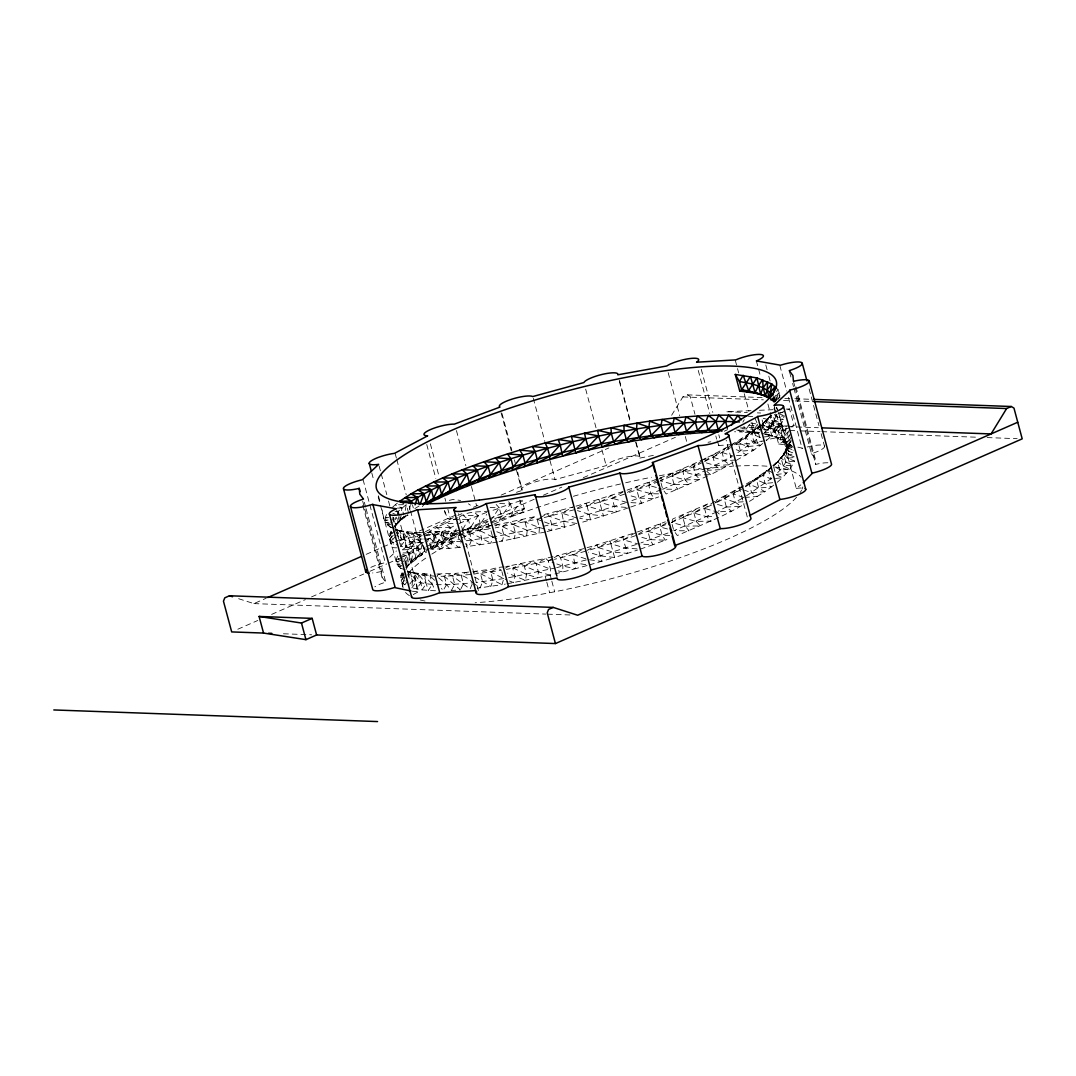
<?xml version="1.0" encoding="UTF-8"?>
<svg xmlns="http://www.w3.org/2000/svg" width="1076" height="1076" viewBox="0 0 1076 1076"><rect width="100%" height="100%" fill="white"/><g stroke="black" fill="none" stroke-linecap="round" stroke-linejoin="round"><path stroke-width="0.75" stroke-dasharray="5 3.75" d="M779.925 398.026L778.392 389.351M772.689 397.985L772.595 400.77L774.209 402.599M551.437 579.695L550.226 575.162L550.509 569.137L548.276 560.825L545.72 558.377L505.787 566.622M405.168 516.103L399.573 521.483L404.146 516.305L400.554 519.573L393.009 528.101L408.517 512.875L406.298 504.577L398.322 511.275L397.77 522.694L394.663 528.41M364.804 509.123L381.496 571.423L382.047 577.22L385.759 582.143L385.02 582.358A17.619 3.806 -15 0 0 374.811 586.837M827.874 462.774A17.619 3.806 -15 0 0 816.469 464.213L815.729 464.415L815.178 458.618L795.056 383.54M428.813 549.258L410.924 548.356L400.702 546.339L401.415 538.915L399.183 530.602C388.423 528.249 382.585 521.887 382.236 509.903M435.524 576.238L418.685 574.611L407.374 571.248L417.596 573.279L430.871 574.167L430.091 576.01L432.323 584.322L435.323 590.778L422.048 589.89L411.826 587.873L412.538 580.448L410.319 572.136L407.32 570.509L412.538 580.448C431.839 587.133 452.835 584.308 472.767 582.856C462.223 571.221 447.764 573.643 433.951 574.167M793.147 447.481C786.65 439.277 775.756 436.748 766.031 434.623L769.448 427.293L773.805 421.2L778.755 423.218L786.22 428.06L783.906 436.735L783.732 442.303C794.545 452.176 784.243 467.065 775.715 474.503L782.373 477.744L790.12 469.082L794.545 461.066L787.497 458.268L783.543 453.776L791.035 440.73C788.95 451.234 780.382 458.632 773.483 466.19L775.715 474.503L786.664 473.332L773.483 466.19L782.212 456.722L773.483 466.19M394.905 525.935L400.554 519.573L401.913 507.993L395.121 504.873L391.422 508.262M406.042 567.469L411.678 561.107L413.036 549.527L422.586 542.56L424.805 550.858L420.528 555.794L406.997 566.406L415.269 557.839L424.805 550.858L415.215 559.466L419.653 554.409L422.586 542.56L416.076 539.184L402.545 549.796L409.458 552.808L411.678 561.107L406.298 567.2M405.222 510.441L406.298 504.577L395.121 504.873L397.38 503.097M409.257 509.916L410.36 505.464M775.258 412.579L774.155 408.423L775.056 404.805M776.98 414.314L772.097 424.536L764.579 432.969L771.25 436.21L781.633 423.446L784.35 415.82L776.374 416.735L774.397 414.489M573.575 518.847L527.253 530.347L492.633 537.045L490.858 543.151L466.15 546.675M472.821 571.598L486.406 569.809L503.77 578.579L501.994 584.671L477.273 588.209M427.575 541.887L428.49 538.901L456.237 524.819M402.115 572.688C399.532 576.723 400.608 582.304 404.832 584.752L406.863 578.511M707.564 476.036L666.192 493.992L662.695 489.19L660.476 480.878L661.74 477.381C696.212 463.299 731.061 448.248 760.544 425.06M718.701 517.569L677.329 535.525L673.832 530.724L671.599 522.411L672.877 518.914L709.783 503.07M788.695 430.871L785.493 439.707L786.139 445.047L791.748 446.997M457.018 533.79L430.723 547.2L435.134 535.149L429.001 531.517L423.527 534.624M386.54 514.543L385.369 517.395L385.598 522.465L392.659 524.994M390.991 531.154L389.512 536.655L396.735 563.999L400.38 568.141L403.473 569.823M397.663 556.077L396.493 558.928L396.735 563.999L403.782 566.527M392.444 520.098L393.574 517.341L395.807 525.653L395.618 517.61M403.567 561.632L406.674 555.929L413.036 549.527L406.244 546.393L417.421 546.097L419.653 554.409L410.696 563.017L415.269 557.839L417.421 546.097L410.763 542.855L422.586 542.56M424.186 549.244L421.187 542.788L418.967 534.476L419.734 532.633L424.361 532.647M392.592 538.619L391.449 541.268L396.788 544.913M405.437 576.158L402.585 582.802L404.495 580.462M460.246 530.239L454.435 530.898L450.091 533.884L452.31 542.196L449.284 548.383L433.225 534.745L427.441 532.647C439.909 530.831 452.176 531.705 461.631 541.322L458.887 547.509L449.284 548.383L431.893 549.258L428.759 544.308M472.216 584.093L470.024 589.043L452.485 575.996L446.957 573.885L444.361 576.279L436.883 576.292L438.578 574.18L444.361 576.279L460.42 589.917L451.409 590.509L446.58 584.591L436.883 576.292M461.631 537.771L511.302 516.722L512.714 512.324L522.089 500.259L524.308 508.571L523.044 512.068L491.194 522.909M772.783 395.201L775.123 401.388L779.199 392.404L777.571 389.337L774.37 398.174L774.693 400.85M790.335 433.937L786.26 442.922L785.278 449.956L787.497 458.268L795.487 457.34L788.412 454.65L785.278 449.956L790.093 444.455L777.639 461.9L779.858 470.212L790.12 469.082L783.22 466.069L777.639 461.9L785.668 452.471L781.001 457.757L783.22 466.069L792.756 464.98L785.776 462.075L781.001 457.757L788.304 448.369L783.543 453.776L785.776 462.075L794.545 461.066M461.026 588.68L463.447 583.717L461.214 575.418L465.572 572.432L471.382 571.76M499.856 521.12L499.533 519.91L501.497 516.144L510.481 504.012L522.089 500.259M456.264 528.948L449.257 540.165L430.709 549.688M396.237 535.418L391.449 541.268L390.05 539.076L392.928 533.669M403.096 587.752L401.187 580.61L404.764 573.844M451.409 590.509L454.704 584.295L452.485 575.996L455.968 573.306L465.572 572.432L470.535 574.557L444.361 576.279L446.58 584.591L443.03 590.791L441.456 588.316M777.867 399.6L779.979 395.686L775.123 401.388M791.116 437.219L786.179 446.338L788.412 454.65L794.128 453.991M431.893 549.258L435.457 543.057L433.225 534.745L435.82 532.364L441.348 534.463L458.887 547.509L464.697 546.85M742.843 422.169L744.269 419.68M459.519 535.525L488.41 523.918L499.264 507.845L510.481 504.012L512.714 512.324L499.533 519.91M760.611 431.099L768.076 419.465L773.805 421.2L774.263 429.27L776.482 437.569L783.732 442.303L790.672 444.67L786.139 445.047L783.906 436.735C777.975 429.19 768.116 426.526 759.145 424.522M671.639 415.255L682.87 396.923L687.537 394.865L763.032 397.582M392.081 532.526L389.512 536.655L394.354 530.966M404.939 571.316L400.635 578.189L405.491 572.486M478.336 530.051L477.771 527.966L486.675 514.436M468.356 534.557L467.683 532.042L478.147 515.646L486.998 512.284M391.53 531.625L389.821 534.005L393.695 529.526M402.653 573.158L400.945 575.539L404.832 571.06M749.636 424.267L745.076 430.467L742.238 432.001L734.545 431.758M431.812 554.113A206.995 44.802 -15 0 1 450.158 543.541L449.257 540.165L458.161 536.117L460.541 532.902M400.702 546.339L405.195 540.286L402.975 531.974L396.25 529.715L407.548 533.091L418.967 534.476L422.343 537.704M411.826 587.873L416.331 581.82L414.099 573.508L412.095 572.405L418.685 574.611L426.244 583.757L428.315 590.482L432.323 584.322L424.011 575.458L417.596 573.279L420.904 582.923L422.048 589.89L426.244 583.757L423.863 573.871L430.091 576.01L434.596 580.3M399.559 541.309L401.415 538.915L396.197 528.975L398.416 537.287L401.415 538.915L409.781 541.389L426.621 543.003M409.768 584.039L412.538 580.448L409.553 578.821L407.656 574.45M731.33 446.54L733.913 443.231M404.832 584.752L407.656 581.188M786.22 428.06L781.499 433.991L780.503 439.802L787.35 442.115L783.732 442.303L781.499 433.991L782.898 425.504L778.284 431.503L776.482 437.569L783.207 439.828L780.503 439.802L778.284 431.503L778.755 423.218L774.263 429.27L771.68 435.605L772.528 436.076L766.112 433.897L761.579 417.999L768.076 419.465L771.68 435.605L778.257 437.811L766.112 433.897M394.865 526.325L397.77 522.694L396.277 517.166M405.988 567.859L408.893 564.227L409.458 552.808L399.68 553.024M770.524 415.659L766.502 420.366L772.097 424.536L781.633 423.446L774.639 420.541L769.865 416.224L762.359 424.657L775.527 431.799L764.579 432.969L762.723 426.042M787.74 432.041L783.906 436.735L787.726 448.019L791.963 449.539M390.05 539.076L394.892 533.306M422.317 506.608L424.267 504.254M401.187 580.61L405.047 575.983M779.199 392.404L774.37 398.174L775.11 400.945M789.367 435.094L785.493 439.707L786.26 442.922L788.479 451.221L794.142 453.319M635.62 442.115L640.072 457.878A17.619 3.806 -15 0 0 625.062 457.34A17.619 3.806 -15 0 0 606.205 465.612L555.014 479.627A17.619 3.806 -15 0 0 533.938 482.29A17.619 3.806 -15 0 0 522.25 490.145L517.408 471.059M789.165 439.506L786.26 442.922L787.726 448.019L791.788 447.616M791.035 440.73L786.179 446.338L788.479 451.221L793.214 450.71M762.117 424.334L771.075 415.188L766.502 420.366L768.735 428.678L778.997 427.549L772.097 424.536L769.865 416.224M399.438 515.431L398.322 511.275L395.538 514.395L392.753 513.239M771.075 415.188L762.359 424.657L766.798 419.6L762.736 423.231M389.673 557.381L396.385 550.993M395.874 524.873L404.146 516.305M760.947 425.518L751.761 433.601L734.357 445.276M745.48 486.809L762.884 475.135L772.07 467.051M773.24 465.868L777.921 461.133L772.85 465.666M736.724 429.902L742.238 432.001L758.795 433.453L759.804 432.471L757.948 425.558L746.166 425.141M760.611 425.181L751.761 433.601L753.98 441.9L760.315 445.397L764.996 441.685M771.734 466.715L762.884 475.135L765.103 483.433L771.438 486.93L773.778 485.074M411.678 561.107L415.269 557.839L413.036 549.527L402.545 549.796M407.683 514.705L404.078 517.933L408.073 515.189M761.122 425.76L757.437 429.068L759.656 437.381L735.285 454.381M746.421 495.901L770.793 478.914L768.56 470.602L772.259 467.293M771.68 466.594L762.884 475.135L770.793 478.914L774.478 475.605M766.166 440.743L771.25 436.21L759.656 437.381L751.761 433.601L755.863 428.786L745.345 438.214L747.578 446.527L753.711 450.145L760.315 445.397L747.578 446.527L738.244 442.909L741.929 438.349L733.012 445.585M777.302 482.277L782.373 477.744L770.793 478.914M429.445 548.276L420.528 555.794L426.607 552.015M745.412 486.083L766.986 470.32L756.482 479.748L758.701 488.047L764.834 491.678L771.438 486.93L758.701 488.047L749.367 484.442L753.052 479.883L745.036 484.765M430.198 549.163L437.354 543.447L442.465 531.315L436.56 527.563L429.001 531.517L442.465 531.315L444.697 539.627L441.012 544.174L452.7 535.74L450.467 527.442L444.805 523.555L436.56 527.563L450.467 527.442L444.697 539.627L433.453 548.141L437.354 543.447L435.134 535.149L423.783 535.364M776.603 414.946L796.28 488.437L800.84 484.846M731.277 445.276L722.063 452.431L704.847 461.348M743.718 485.787L733.186 493.965L715.984 502.882M704.726 461.147L715.957 453.09L713.052 457.233L715.271 465.545L720.395 469.701L753.711 450.145L740.463 451.207L736.186 449.687M715.863 502.68L727.08 494.61L743.597 485.585M702.278 460.662L693.401 466.823L660.476 480.878L674.074 484.563L689.245 484.429L685.062 479.883L682.83 471.57L684.793 467.818L671.841 476.264L674.074 484.563L677.92 489.257L662.695 489.19L704.269 471.032M703.543 459.788L706.085 458.026L703.489 462.034L693.401 466.823L695.621 475.135L700.14 479.546L685.062 479.883L671.841 476.264L673.468 472.633L660.476 480.878M714.679 501.308L704.524 508.356L671.599 522.411L685.197 526.097L700.382 525.962L696.185 521.416L693.966 513.104L695.93 509.351L682.978 517.798L685.197 526.097L689.043 530.791L673.832 530.724L716.831 511.88L731.532 511.235L745.157 503.837M449.257 540.165L461.335 531.826L468.356 519.587L478.147 515.646L480.38 523.945L467.683 532.042M459.533 535.202L470.575 527.886L487.751 521.147M671.599 522.411L684.592 514.167L682.978 517.798L696.185 521.416L711.263 521.08L706.757 516.668L693.966 513.104L706.811 504.469L704.524 508.356L706.757 516.668L713.375 516.44M462.007 531.383L464.603 529.728L493.01 525.384M473.131 572.903L475.726 571.262L501.994 584.671L505.29 584.107M422.155 535.404L416.076 539.184L422.276 539.036M424.939 541.093L428.49 538.901L430.723 547.2M414.865 508.598L419.586 505.666M657.853 479.788L648.774 485.41L627.631 493.037M659.144 478.995L661.74 477.381L626.299 490.427M666.38 522.923L659.897 526.931L638.754 534.57M477.771 527.966L488.114 521.618M749.488 501.376L764.834 491.678L751.599 492.741L744.457 490.199M491.019 522.371L501.497 516.144L524.308 508.571L511.087 515.942M399.721 540.825A17.619 3.806 -15 0 1 416.762 536.413L421.267 534.059M627.402 492.431L637.315 486.581L636.79 489.822L639.01 498.121L641.767 503.191L658.646 496.91M638.539 533.965L648.451 528.101L665.331 521.82M730.47 447.656L722.063 452.431L724.283 460.743L729.689 464.765L715.271 465.545L704.955 462.478M741.593 489.176L733.186 493.965L735.419 502.277L740.826 506.285L726.408 507.078L716.091 504.012M742.427 498.282L718.203 511.194M717.087 440.73L718.808 445.276A17.619 3.806 -15 0 0 720.449 443.904M478.403 590.549L458.295 513.629M495.444 525.922L497.959 524.51L537.771 516.077M505.316 568.155L509.082 566.043L526.527 574.369L537.691 577.799L553.387 574.355M577.382 508.074L586.084 503.259L624.726 490.979L612.177 498.255L577.637 508.773M587.066 550.414L597.207 544.792L635.862 532.512L623.313 539.789L587.187 550.764M425.343 531.719L456.493 516.103M552.62 558.471L548.276 560.825L506.339 569.433M554.073 557.677L558.417 555.324L584.214 548.518L573.064 554.638L554.436 559.332M450.158 543.541L458.941 539.049L458.161 536.117M707.08 469.661L732.689 455.955L722.063 452.431L725.237 448.141L713.052 457.233L724.283 460.743L738.365 459.842M710.537 474.637L705.708 470.346L693.401 466.823L695.688 462.936L682.83 471.57L695.621 475.135L710.537 474.637L720.395 469.701L707.335 470.279M718.378 445.518L758.029 442.962A17.619 3.806 -15 0 1 761.835 441.456M724.309 431.194L727.739 429.606M457.784 517.758L444.805 523.555L457.529 523.528M457.851 515.498L461.913 513.669M238.63 598.713L253.909 603.609L266.202 598.216M366.149 554.355L381.523 547.617M383.056 546.944L393.829 542.223M395.363 541.537L458.241 513.951M478.013 505.276L473.4 507.307L468.437 503.783M501.107 495.162L608.841 447.939M237.823 629.231L257.783 620.475M271.609 614.409L305.382 599.601M311.529 596.911L363.728 574.019M369.875 571.316L386.755 563.918M388.301 563.246L399.048 558.525M400.581 557.852L425.141 547.079M426.674 546.406L457.394 532.943M458.927 532.27L488.1 519.466M489.634 518.793L534.153 499.264M543.367 495.229L561.793 487.146M583.286 477.717L675.405 437.313M790.981 426.93L794.034 425.585L789.582 408.974L778.916 413.655L783.355 430.265L789.461 427.589M459.143 517.179C471.436 508.356 486.473 514.705 499.264 507.845L501.497 516.144L492.243 519.479M459.116 523.514L468.356 519.587L470.575 527.886L462.882 531.167M767.914 404.038L778.62 443.971L779.253 443.729A17.619 3.806 -15 0 0 784.269 437.798A17.619 3.806 -15 0 0 766.112 440.084M398.483 516.776L418.591 591.854L417.959 592.109A17.619 3.806 -15 0 0 412.713 595.082M659.01 481.443L648.774 485.41L650.993 493.709L654.127 498.645L639.01 498.121L627.779 495M661.242 489.755L629.85 501.349M665.748 524.671L659.897 526.931L662.13 535.243L665.264 540.179L669.783 538.43M667.981 532.983L640.987 542.882M511.302 516.722L523.138 512.418A206.995 44.802 -15 0 1 568.545 497.704M797.881 447.145L802.79 448.288M630.751 507.038L641.767 503.191L630.132 502.586M637.436 531.961L648.451 528.101L647.913 531.356L650.146 539.654L652.903 544.725L665.264 540.179L650.146 539.654L640.516 536.978M640.314 549.123L652.903 544.725L637.933 543.945L623.313 539.789L623.085 536.776L610.805 543.77L614.638 557.489L588.666 565.129M516.453 492.337L522.546 490.226M624.578 494.113L612.177 498.255L614.409 506.567L616.4 511.853L629.178 507.59L614.409 506.567L599.668 502.25L599.05 499.345L587.092 506.056L590.536 519.869L580.435 522.761M625.25 502.936L579.87 517.085M635.701 535.646L623.313 539.789L627.537 553.387L637.476 550.078M636.387 544.469L590.993 558.619M793.913 388.194L811.465 453.682L812.192 453.467A17.619 3.806 -15 0 0 824.35 446.002A17.619 3.806 -15 0 0 807.188 447.011M575.983 506.15L586.084 503.259L587.092 506.056L601.901 510.549L616.4 511.853L590.536 519.869L579.789 518.403M587.106 547.684L597.207 544.792L601.659 561.403L587.846 559.52L573.064 554.638L571.275 552.028L560.596 557.839L562.815 566.151L562.869 571.934L558.229 570.885M574.49 509.688L543.313 517.798M585.613 551.208L573.064 554.638L575.727 568.639L554.96 573.952M586.272 559.95L556.669 567.644M587.052 565.559L575.727 568.639L562.815 566.151L555.552 563.488M381.496 571.423L380.756 571.612A17.619 3.806 -15 0 1 372.538 572.957M544.12 514.557L573.091 506.984L561.928 513.104L564.591 527.106L546.985 531.544M541.766 518.175L495.216 527.899M545.398 531.934L499.103 541.699M552.903 559.708L548.276 560.825L554.1 562.95M508.571 577.731L555.122 568.02M449.351 500.34L453.319 499.412L460.609 500.448M639.897 458.094L654.154 455.215M796.59 497.193A206.995 44.802 -15 0 1 554.678 591.773L542.062 594.154A206.995 44.802 -15 0 1 475.148 602.721M494.664 525.088L497.959 524.51L515.391 532.835L526.554 536.278L527.253 530.347L525.034 522.035L522.102 519.654L513.171 524.537L509.876 522.223L501.618 526.769L503.837 535.081L502.411 541.12L498.215 539.372M497.462 541.995L490.858 543.151L464.603 529.728L461.698 530.065M504.133 566.904C493.238 567.24 484.065 572.378 473.817 574.167M506.944 583.811L537.691 577.799L538.39 571.881L536.157 563.568L533.239 561.188L524.294 566.057L520.999 563.743L512.741 568.303L514.974 576.601L513.534 582.654L505.169 579.17M796.28 488.437L796.98 488.316A17.619 3.806 -15 0 1 803.328 488.114M492.27 535.66L490.414 528.746L462.693 532.633M496.83 538.794L492.633 537.045L464.913 540.946M503.77 578.579L476.049 582.479M783.005 412.471L777.275 413.117L782.938 415.269M764.646 440.891L753.98 441.9L745.345 438.214L749.259 433.534L738.244 442.909L740.463 451.207L746.381 454.96L735.742 455.74M772.729 482.707L765.103 483.433L756.482 479.748L760.382 475.067L749.367 484.442L751.599 492.741L757.504 496.493L745.345 497.381M461.631 541.322L429.472 543.057M743.234 501.779L735.419 502.277L724.175 498.766L727.08 494.61L717.208 499.546L714.612 503.568L704.524 508.356L715.298 511.436M772.084 398.295L776.226 400.595L772.595 400.77L770.456 399.102M750.994 410.655L725.829 411.745L747.403 412.525M759.387 410.292L774.478 409.633M786.22 409.122L789.582 408.974M740.355 427.925L794.034 425.585M747.282 516.924L726.206 440.272M397.421 508.114L401.913 507.993L403.769 514.92M423.836 539.009L428.49 538.901M395.067 511.342L398.322 511.275M399.169 556.05L406.674 555.929L408.893 564.227L405.8 569.93L404.71 558.874L396.493 558.928L402.155 561.094M388.651 517.368L385.369 517.395L391.032 519.56M425.746 534.759L459.412 533.024L454.435 530.898L444.832 531.773L441.348 534.463L443.581 542.761L440.272 548.975L435.457 543.057L426.97 535.794M453.709 519.506L468.356 519.587L463.231 515.431L478.147 515.646L473.319 511.356M388.006 520.071L385.06 520.044L392.135 522.654M399.142 561.591L396.183 561.578L401.846 563.663M658.593 493.857L650.993 493.709L636.79 489.822L649.675 482.035L648.774 485.41L661.148 488.76M669.729 535.391L662.13 535.243L647.913 531.356L660.812 523.568L659.897 526.931L672.285 530.293M385.598 522.465L388.866 522.559M396.735 563.999L400.003 564.093M490.078 507.522L499.264 507.845L496.13 504.429M773.093 397.945L778.123 398.12M784.834 398.362L793.227 398.671M794.895 398.725L811.667 399.33M682.87 396.923L763.395 399.815M770.107 400.043L776.805 400.285M783.516 400.528L793.59 400.891M795.258 400.958L812.044 401.55M757.343 412.875L760.665 412.996M759.575 425.612L786.422 426.58M788.103 426.647L818.298 427.723M741.902 428.773L761.795 429.499M763.462 429.553L798.392 430.803M800.06 430.871L820.1 431.584M821.782 431.651L977.102 437.233M987.122 437.582L1017.183 438.672M253.909 603.609L545.801 614.1M547.469 614.154L570.952 615.001M283.432 633.777L311.636 634.8M499.694 503.514L510.481 504.012L508.558 501.672M389.835 524.832L386.997 524.658L392.619 526.621M400.958 566.353L398.133 566.191L403.742 568.155M738.392 430.01L759.804 432.471M637.032 548.894L625.533 548.101L610.805 543.77L610.186 540.865L598.216 547.59L613.024 552.082L627.537 553.387L614.638 557.489L600.435 555.902L588.585 552.149M778.62 443.971L791.775 445.72M412.364 591.208L418.591 591.854M747.995 416.143L752.756 416.668M585.694 564.644L575.283 562.95L560.596 557.839L558.417 555.324L545.72 558.377L536.157 563.568L550.509 569.137M550.226 575.162L538.39 571.881L524.294 566.057L526.527 574.369L525.451 580.367L507.509 573.091M626.797 502.411L612.177 498.255L611.948 495.242L599.668 502.25L603.501 515.955L589.312 514.368L577.449 510.616M396.25 529.715L402.975 531.974L409.781 541.389L410.924 548.356L415.107 542.223L412.74 532.338L400.971 530.871L407.548 533.091L415.107 542.223L417.192 548.948L421.187 542.788L412.888 533.925L406.472 531.746L409.781 541.389L405.423 547.482L405.195 540.286L399.183 530.602L395.08 529.217M407.374 571.248L414.099 573.508L420.904 582.923L416.546 589.016L416.331 581.82L410.319 572.136L407.575 571.221M743.825 497.489L733.186 493.965L736.374 489.674L724.175 498.766L726.408 507.078L731.532 511.235L721.66 516.171L716.831 511.88M576.709 517.986L561.928 513.104L560.139 510.495L549.459 516.319L551.692 524.617L551.746 530.401L539.372 527.603L525.034 522.035L534.597 516.843L537.153 519.291L542.963 521.43M769.38 398.281L776.226 400.595M775.379 401.725L772.595 400.77L771.855 397.999M389.256 526.608L393.412 528.034M400.38 568.141L404.549 569.567M761.351 433.009L766.031 434.623M418.967 534.476L412.74 532.338L419.734 532.633L424.253 534.221M758.795 433.453L752.783 431.328L750.86 432.579L745.076 430.467L743.96 426.325M544.416 521.954L551.692 524.617L564.591 527.106L577.543 523.595L564.16 521.416L549.459 516.319L547.294 513.79L537.153 519.291L539.372 527.603L539.049 533.454L527.253 530.347L513.171 524.537L515.391 532.835L514.328 538.834L496.386 531.557M402.478 554.18L406.674 555.929L406.93 567.173L404.71 558.874M492.633 537.045L475.269 528.276L469.257 531.88L471.49 540.179L469.055 546.352L465.343 543.837M768.56 470.602L772.85 472.942M490.414 528.746L486.406 526.527L479.614 530.441L481.833 538.753L479.721 544.886L462.088 534.611M474.556 576.938L490.858 586.42L492.969 580.287L490.737 571.975L497.542 568.061L501.537 570.28L480.394 573.4L482.613 581.712L480.178 587.873L474.005 583.69M687.537 394.865L690.2 396.479L694.975 414.273M811.465 453.682L815.178 458.618M774.155 408.423L776.495 411.947M444.469 510.683L447.643 518.605L450.467 518.888L447.898 509.298M776.2 407.253L777.356 409.687L776.616 406.93M754.989 418.308L756.926 422.707M395.269 530.011L398.416 537.287M809.125 388.961L810.833 395.349M811.264 396.95L818.97 425.706M821.109 433.695L824.539 446.473M793.469 381.348L794.747 386.136M795.177 387.737L815.729 464.415M789.636 372.215L790.914 377.004M792.622 383.392L793.483 386.593M779.844 365.463L786.704 391.018M788.412 397.421L802.104 448.531M765.803 364.993L767.094 369.781M768.802 376.17L770.093 380.958M774.37 396.936L775.218 400.137M778.647 412.915L785.493 438.47M773.523 397.972L774.639 402.128M774.034 405.37L774.881 408.557M775.635 413.964L776.374 416.735L783.409 419.532L774.639 420.541L773.16 415.013M756.361 360.904L760.638 376.882M735.258 360.151L738.674 372.928M744.242 393.695L748.95 411.274M751.949 422.451L757.504 443.218M701.256 369.27L712.81 412.404M718.808 434.758L719.656 437.959M698.257 370.44L709.81 413.574M715.809 435.941L716.656 439.129M668.183 372.605L679.736 415.726M685.304 436.493L687.013 442.882M619.453 380.205L630.576 421.725M636.145 442.492L639.991 456.87M619.346 381.415L630.482 422.949M585.667 389.108L596.373 429.042M601.941 449.808L606.218 465.787M533.306 398.308L544.86 441.429M549.997 460.595L555.135 479.775M551.84 581.201L554.678 591.773M502.008 413.547L511.853 450.293M514.422 459.869L515.269 463.07M545.182 576.117L546.393 580.65M546.796 582.156L549.634 592.728M501.053 412.619L511.329 450.952M516.453 470.131L521.591 489.298M519.816 499.99L523.138 512.418M501.914 571.665L503.03 575.808M488.41 523.918L488.854 525.559M456.439 430.575L465.854 465.72M471.423 486.486L476.56 505.653M430.346 443.81L439.331 477.354M444.899 498.121L445.76 501.308M426.742 444.536L435.82 478.416M412.565 505.169L413.305 507.939M395.094 453.292L396.385 458.094M396.815 459.681L406.23 494.825M409.216 506.016L410.077 509.204M410.507 510.804L417.353 536.359M399.801 516.816L400.554 519.573M396.762 510.387L398.053 515.175M407.696 571.894L409.553 578.821M379.102 465.935L380.81 472.324M381.24 473.911L386.809 494.678M388.517 501.066L389.808 505.868M392.794 517.045L400.07 544.2M378.456 495.78L380.554 503.635M371.771 472.889L373.91 480.878M378.187 496.843L391.462 546.366M363.069 479.6L385.316 562.654L384.603 562.802A17.619 3.806 -15 0 0 369.902 567.846M364.36 502.277L365.638 507.065M366.069 508.666L385.759 582.143M362.666 501.134L364.374 507.522M362.773 505.33L382.047 577.22M444.67 510.939L445.329 513.911M393.574 517.341L394.354 525.249M708.021 442.29A17.619 3.806 -15 0 1 710.832 441.792M396.667 547.805A17.619 3.806 -15 0 1 393.587 543.851M802.857 486.89A206.995 44.802 -15 0 1 802.05 489.096M801.512 490.239A206.995 44.802 -15 0 1 800.154 492.579M425.047 601.054A206.995 44.802 -15 0 1 419.425 599.749M409.405 595.62A206.995 44.802 -15 0 1 404.993 591.8M402.814 586.326A206.995 44.802 -15 0 1 404.065 579.951M408.719 572.809A206.995 44.802 -15 0 1 427.858 556.682M573.387 496.292A206.995 44.802 -15 0 1 620.771 483.891M625.667 482.761A206.995 44.802 -15 0 1 651.451 477.273M659.359 475.767A206.995 44.802 -15 0 1 700.099 469.324M703.354 468.921A206.995 44.802 -15 0 1 732.406 466.258M735.715 466.069A206.995 44.802 -15 0 1 767.578 466.244M774.693 466.984A206.995 44.802 -15 0 1 801.122 477.246M757.571 424.173L752.783 431.328L750.55 423.029L757.571 424.173"/><path stroke-width="1.5" d="M654.975 472.122L652.406 462.545L698.364 445.558A17.619 3.806 -15 0 0 722.305 440.097A17.619 3.806 -15 0 0 725.036 433.857L758.203 416.358A17.619 3.806 -15 0 0 781.364 408.92A17.619 3.806 -15 0 0 774.72 405.262L774.034 405.37L790.362 389.969A17.619 3.806 -15 0 0 809.219 381.698A17.619 3.806 -15 0 0 794.209 381.16L793.469 381.348L792.918 375.551L789.206 370.615L789.932 370.413A17.619 3.806 -15 0 0 801.62 362.558A17.619 3.806 -15 0 0 780.53 365.221L756.361 360.904L756.993 360.662A17.619 3.806 -15 0 0 759.723 354.434A17.619 3.806 -15 0 0 735.769 359.895L696.562 362.209A17.619 3.806 -15 0 0 689.904 358.55A17.619 3.806 -15 0 0 666.743 365.988L617.812 374.811A17.619 3.806 -15 0 0 602.802 374.273A17.619 3.806 -15 0 0 583.945 382.545L532.768 396.56A17.619 3.806 -15 0 0 511.678 399.236A17.619 3.806 -15 0 0 500.004 407.078L454.341 424.146A17.619 3.806 -15 0 0 430.4 429.606A17.619 3.806 -15 0 0 427.67 435.834L394.502 453.346A17.619 3.806 -15 0 0 371.328 460.784A17.619 3.806 -15 0 0 377.985 464.442L378.671 464.334L362.343 479.735A17.619 3.806 -15 0 0 343.486 488.006A17.619 3.806 -15 0 0 358.496 488.544L359.236 488.356L359.787 494.153L363.5 499.089L362.76 499.291A17.619 3.806 -15 0 0 351.085 507.146A17.619 3.806 -15 0 0 372.175 504.469L396.345 508.787L395.699 509.042A17.619 3.806 -15 0 0 392.982 515.269A17.619 3.806 -15 0 0 416.937 509.809L456.143 507.495A17.619 3.806 -15 0 0 462.801 511.154A17.619 3.806 -15 0 0 485.962 503.716L535.068 494.678L556.897 576.144M735.271 374.435L739.427 381.496L741.646 389.794L747.659 391.92L756.939 377.932L760.544 394.072L769.38 398.281L771.774 383.971L756.939 377.932L735.271 374.435L739.723 391.045L754.895 393.09L767.134 396.277L748.667 390.938L741.646 389.794L739.723 391.045M410.723 503.985L411.449 501.026C460.985 471.423 517.408 455.807 572.93 441.698C627.456 429.378 683.354 418.994 739.508 421.94M769.394 397.394L765.359 396.035L767.148 389.969L767.632 381.684L763.126 387.737L760.544 394.072L761.391 394.542L754.975 392.363L750.443 376.479L741.646 389.794M415.067 504.846L417.367 497.368L411.032 493.871L399.626 501.322L403.635 503.272M420.138 504.16L423.998 493.615L417.865 489.983L411.032 493.871L423.998 493.615L426.23 501.914L424.267 504.254M731.599 425.033L737.8 415.39L746.408 415.968M1017.748 422.236L577.664 615.243L553.212 607.402L229.457 595.768L224.79 597.826L223.458 601.188L231.69 631.921L263.539 633.065L305.934 639.655L316.613 634.975L555.445 643.556L1022.2 438.847L1013.969 408.113L1011.292 406.499L1006.625 408.544L991.077 433.937L821.647 427.845M809.139 380.689L831.398 463.743A17.619 3.806 -15 0 1 812.622 473.023L803.221 482.68M535.068 494.678L534.893 494.879A17.619 3.806 -15 0 0 549.903 495.417A17.619 3.806 -15 0 0 568.76 487.146L619.937 473.131A17.619 3.806 -15 0 0 641.027 470.468A17.619 3.806 -15 0 0 652.702 462.626L652.406 462.545M568.747 486.984L591.02 570.213A17.619 3.806 -15 0 1 572.15 578.485A17.619 3.806 -15 0 1 557.139 577.947L508.222 586.783A17.619 3.806 -15 0 1 487.065 593.925A17.619 3.806 -15 0 1 476.776 591.921M423.836 503.824C515.861 457.192 620.099 433.991 722.964 429.606M426.069 503.77L433.561 498.094L439.344 485.908L433.682 482.021L417.865 489.983L431.341 489.782L433.561 498.094L429.875 502.653L427.36 503.971M408.88 502.801L411.449 501.026L412.189 503.797M805.104 488.612A17.619 3.806 -15 0 1 799.333 494.247A17.619 3.806 -15 0 1 780.463 499.412L749.501 515.633M422.249 504.173L426.23 501.914L431.341 489.782L425.423 486.029L439.344 485.908L441.564 494.207L438.134 498.632L429.875 502.653L441.564 494.207L447.979 481.981L442.586 477.973L433.682 482.021L447.979 481.981L450.212 490.293L447.038 494.583L438.134 498.632L450.212 490.293L457.219 478.053L452.095 473.897L442.586 477.973L457.219 478.053L459.452 486.352L456.547 490.508L447.038 494.583L459.452 486.352L467.024 474.113L462.196 469.822L452.095 473.897L467.024 474.113L469.257 482.425L466.648 486.433L456.547 490.508L469.257 482.425L477.34 470.199L472.835 465.774L462.196 469.822L477.34 470.199L479.573 478.497L477.287 482.384L466.648 486.433L479.573 478.497L488.141 466.311L483.944 461.765L472.835 465.774L488.141 466.311L490.36 474.624L488.396 478.376L477.287 482.384L490.36 474.624L499.358 462.492L495.511 457.798L483.944 461.765L499.358 462.492L501.577 470.79L499.963 474.408L488.396 478.376L501.577 470.79L510.965 458.739L507.469 453.924L495.511 457.798L510.965 458.739L513.185 467.038L511.92 470.535L499.963 474.408L513.185 467.038L522.896 455.067L519.762 450.131L507.469 453.924L522.896 455.067L525.115 463.379L524.214 466.755L511.92 470.535L525.115 463.379L535.108 451.516L532.351 446.459L519.762 450.131L535.108 451.516L537.341 459.829L536.803 463.07L524.214 466.755L537.341 459.829L547.563 448.1L545.182 442.922L532.351 446.459L547.563 448.1L549.782 456.399L549.634 459.533L536.803 463.07L549.782 456.399L560.179 444.818L558.188 439.519L545.182 442.922L560.179 444.818L562.64 456.143L549.634 459.533L562.412 453.13L572.93 441.698L571.316 436.291L558.188 439.519L572.93 441.698L575.768 452.902L562.64 456.143L575.149 449.997L585.747 438.752L584.524 433.238C634.813 422.411 686.165 413.682 737.8 415.39L741.162 419.909M475.7 590.603L439.196 592.863A17.619 3.806 -15 0 1 420.312 598.041A17.619 3.806 -15 0 1 411.637 596.346M267.749 597.543L361.536 556.386M263.539 633.065L259.087 616.454L301.482 623.044L312.161 618.364L316.613 634.975M553.212 607.402L548.545 609.446L547.213 612.822L555.445 643.556M728.546 434.839L750.806 517.906A17.619 3.806 -15 0 1 740.759 524.658A17.619 3.806 -15 0 1 720.611 528.625L674.665 545.599L672.096 536.023M410.978 590.993L394.435 587.536A17.619 3.806 -15 0 1 372.686 589.352L350.426 506.298M674.961 545.68A17.619 3.806 -15 0 1 663.287 553.535A17.619 3.806 -15 0 1 642.197 556.198L591.006 570.051M718.714 431.853C670.456 433.44 622.695 441.954 575.768 452.902L587.967 447.051L598.565 435.982L597.745 430.387L611.356 433.426L613.589 441.738L615.378 444.348L626.286 439.398L636.602 428.974L636.938 423.11L648.949 427.091L651.182 435.403L654.114 437.784L663.273 433.776L672.836 424.092L674.262 418.039L684.269 422.989L686.501 431.288L690.496 433.493L697.53 430.454L705.883 421.577L708.317 415.417L715.97 421.308L718.19 429.606L721.915 431.194M399.626 501.322L411.449 501.026L404.939 497.65L417.367 497.368L419.223 504.281M813.348 399.384L1011.292 406.499M813.712 401.617L1006.625 408.544M259.087 616.454L312.161 618.364M268.502 633.239L271.825 633.361M53.8 709.945L377.555 721.566M229.457 595.768L232.51 596.75M734.491 421.59L728.546 415.107L725.52 421.308L718.19 429.606L712.769 432.027L708.116 429.889L701.861 432.619L697.53 430.454L695.298 422.142L697.409 416.009L705.883 421.577L708.116 429.889L715.97 421.308L718.714 415.121L725.52 421.308L727.376 428.221M776.737 388.409L771.774 383.971L767.148 389.969L769.38 398.281M802.279 363.406L806.987 380.985M789.636 390.104L811.896 473.171M783.503 406.392L805.763 489.459M771.492 396.614L770.376 392.458L763.126 387.737L752.756 384.065L739.427 381.496L743.207 375.309L748.667 390.938L754.895 393.09L758.324 385.759L762.682 379.667L763.126 387.737L765.359 396.035M757.612 416.399L779.858 499.466M697.974 445.518L720.234 528.572M653.361 463.474L675.62 546.541M655.835 475.323L658.404 484.899M659.265 488.1L660.543 492.889M661.404 496.09L662.682 500.878M663.542 504.066L664.82 508.867M665.681 512.055L666.959 516.857M667.819 520.044L669.097 524.832M669.958 528.034L671.249 532.822M619.83 472.996L642.09 556.063M486.244 503.487L508.491 586.555M454.018 510.011L476.264 593.078M417.448 509.553L439.707 592.607M389.458 514.301L411.718 597.355M369.202 463.299L371.341 471.288M372.847 504.24L395.107 587.294M359.236 488.356L360.097 491.557M343.567 489.015L365.827 572.082M301.482 623.044L305.934 639.655M369.337 573.051A17.619 3.806 -15 0 1 366.822 569.796M649.662 421.16L648.949 427.091L638.835 437.273L628.451 441.927L626.286 439.398L624.053 431.086L623.999 425.302L636.602 428.974L638.835 437.273L641.39 439.721L651.182 435.403L661.041 425.464L662.117 419.479L672.836 424.092L675.055 432.404L678.714 434.65L686.501 431.288L695.298 422.142L686.044 416.883L684.269 422.989L675.055 432.404L666.569 436.089L663.273 433.776L661.041 425.464L649.662 421.16M775.097 386.526L772.783 395.201L770.376 392.458L775.097 386.526M611.356 433.426L600.798 444.294L588.976 449.849L585.747 438.752L571.316 436.291L584.524 433.238L598.565 435.982L602.197 446.997L613.589 441.738L624.053 431.086L610.926 427.737L611.356 433.426M479.318 500.058A206.995 44.802 -15 0 0 776.59 383.056A206.995 44.802 -15 0 0 473.144 421.442A206.995 44.802 -15 0 0 479.318 500.058"/></g></svg>
